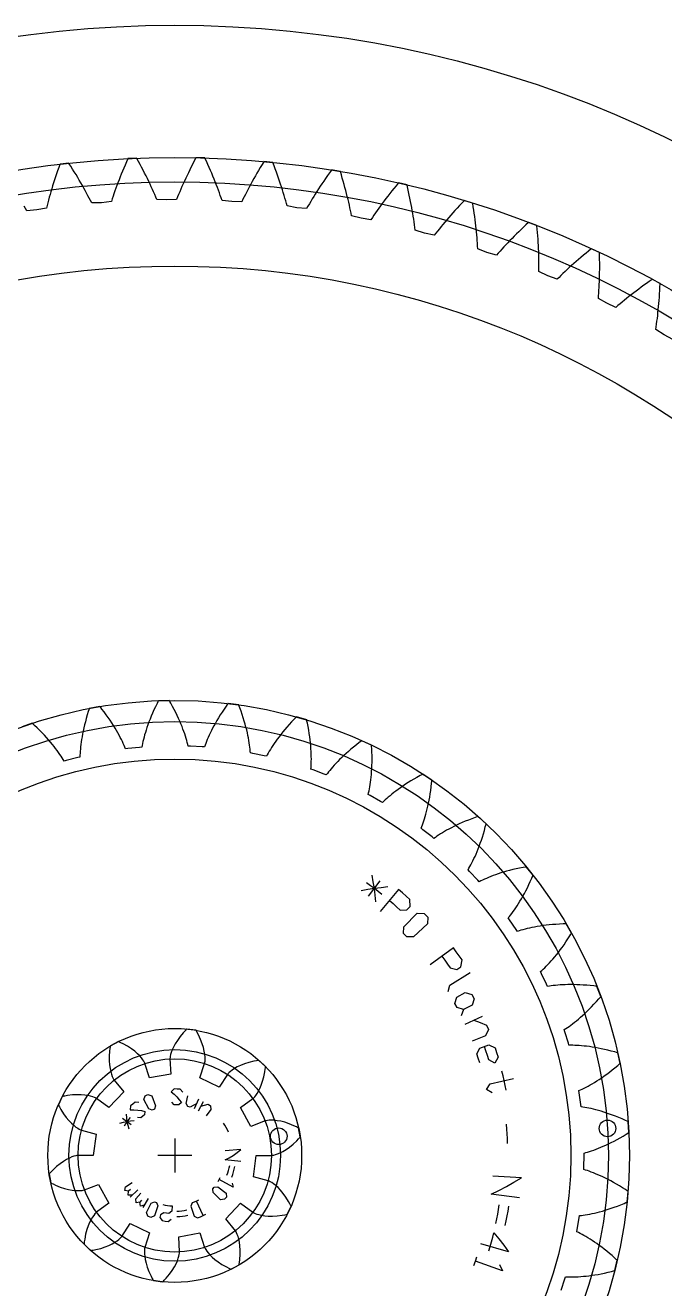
# Model space of a CAD drawing. Extents: x -107 to 107, y -107 to 107.
# Drawn here: x -14.1 to 46.3, y -12.6 to 106.8 of the extents above; entities that cross this region are included whole.
import ezdxf

# ---------------------------------------------------------------- set-up
doc = ezdxf.new("R2010")
doc.units = 0
for name, color, linetype in [('planetgear', 7, 'CONTINUOUS'), ('planetgear_guides', 5, 'CONTINUOUS'), ('planetgear_texts', 7, 'CONTINUOUS'), ('ringgear', 7, 'CONTINUOUS'), ('ringgear_guides', 5, 'CONTINUOUS'), ('sungear', 7, 'CONTINUOUS'), ('sungear_guides', 5, 'CONTINUOUS'), ('sungear_texts', 7, 'CONTINUOUS')]:
    doc.layers.add(name, color=color, linetype=linetype)

msp = doc.modelspace()

# ---------------------------------------------------------------- linework, layer by layer
at = {"layer": 'planetgear'}
msp.add_lwpolyline([(36.545954, -12.731191), (36.89644, -11.676587), (36.962767, -11.468823), (37.133928, -11.475302), (37.316032, -11.479094), (37.509034, -11.479826), (37.712879, -11.477129), (37.927503, -11.470634), (38.152833, -11.459973), (38.388786, -11.44478), (38.63527, -11.42469), (38.892183, -11.39934), (39.159416, -11.36837), (39.436846, -11.331422), (39.724346, -11.288139), (40.021777, -11.238168), (40.328992, -11.181159), (40.645834, -11.116766), (40.972137, -11.044643), (41.307727, -10.964452), (41.478947, -10.921226), (41.565404, -10.898811), (41.587106, -10.893123), (41.59797, -10.890267), (41.598181, -10.889965), (41.843819, -9.904284), (41.843774, -9.903919), (41.835521, -9.896298), (41.819026, -9.881091), (41.753198, -9.820727), (41.622286, -9.702207), (41.363572, -9.473911), (41.109274, -9.2571), (40.859703, -9.051553), (40.615168, -8.857045), (40.375969, -8.673343), (40.142402, -8.500207), (39.914754, -8.337389), (39.693307, -8.184638), (39.478334, -8.041691), (39.270102, -7.908283), (39.068872, -7.784141), (38.874896, -7.668987), (38.688419, -7.562535), (38.509679, -7.464495), (38.338904, -7.374572), (38.176317, -7.292465), (38.022131, -7.217866), (38.061058, -7.003273), (38.246452, -5.907527), (38.280287, -5.692073), (38.450431, -5.672349), (38.63098, -5.648298), (38.821831, -5.61956), (39.022875, -5.585778), (39.233993, -5.546597), (39.455055, -5.501664), (39.685923, -5.450631), (39.926452, -5.393151), (40.176485, -5.328881), (40.435857, -5.257481), (40.704397, -5.178616), (40.98192, -5.091954), (41.268237, -4.997166), (41.563149, -4.893929), (41.866448, -4.781925), (42.177917, -4.660838), (42.497333, -4.530359), (42.659949, -4.461502), (42.741971, -4.426153), (42.76255, -4.417219), (42.772851, -4.412737), (42.773013, -4.412407), (42.865309, -3.400781), (42.865208, -3.400427), (42.855889, -3.394155), (42.837266, -3.381645), (42.762996, -3.332036), (42.615525, -3.234889), (42.324995, -3.048762), (42.04058, -2.873309), (41.762557, -2.708268), (41.491197, -2.553368), (41.22676, -2.408332), (40.969501, -2.272879), (40.719667, -2.14672), (40.477497, -2.029562), (40.243223, -1.921106), (40.017067, -1.821048), (39.799245, -1.729079), (39.589964, -1.644884), (39.389423, -1.568146), (39.197811, -1.49854), (39.015311, -1.435739), (38.842096, -1.379413), (38.67833, -1.329224), (38.684044, -1.111205), (38.7, 0), (38.700549, 0.218094), (38.865688, 0.263559), (39.04045, 0.314889), (39.224678, 0.372424), (39.418209, 0.436499), (39.620871, 0.507448), (39.832483, 0.585599), (40.052856, 0.671276), (40.281791, 0.764799), (40.519083, 0.866483), (40.764517, 0.976639), (41.01787, 1.095572), (41.278912, 1.223583), (41.547405, 1.360966), (41.823102, 1.508011), (42.105748, 1.665001), (42.395084, 1.832214), (42.690839, 2.009923), (42.841038, 2.102796), (42.916702, 2.150251), (42.935676, 2.162222), (42.945172, 2.168223), (42.945282, 2.168575), (42.882072, 3.182433), (42.881919, 3.182768), (42.871751, 3.187543), (42.851437, 3.197065), (42.770464, 3.234754), (42.609893, 3.308252), (42.294355, 3.447849), (41.986491, 3.577829), (41.686533, 3.698496), (41.394707, 3.810158), (41.11123, 3.913128), (40.836309, 4.007723), (40.570145, 4.094267), (40.312929, 4.173084), (40.064845, 4.244507), (39.826066, 4.30887), (39.596758, 4.366511), (39.377077, 4.417773), (39.167172, 4.463), (38.967181, 4.50254), (38.777233, 4.536746), (38.597449, 4.565972), (38.427941, 4.590573), (38.400308, 4.80691), (38.246452, 5.907527), (38.213703, 6.123149), (38.369967, 6.19329), (38.534844, 6.270695), (38.708131, 6.355678), (38.889613, 6.448545), (39.07907, 6.549598), (39.276272, 6.659136), (39.480984, 6.777448), (39.69296, 6.904822), (39.911949, 7.041537), (40.137691, 7.187868), (40.36992, 7.344081), (40.608362, 7.510439), (40.852736, 7.687197), (41.102756, 7.874604), (41.358126, 8.0729), (41.618545, 8.282321), (41.883707, 8.503093), (42.017969, 8.617806), (42.085502, 8.676255), (42.102427, 8.690982), (42.110895, 8.698363), (42.110951, 8.698726), (41.893716, 9.691054), (41.893514, 9.691362), (41.882736, 9.694529), (41.861207, 9.700838), (41.77543, 9.725725), (41.605521, 9.77385), (41.272371, 9.863644), (40.948274, 9.945106), (40.633412, 10.018571), (40.327961, 10.084377), (40.032087, 10.142868), (39.745948, 10.194388), (39.469693, 10.239287), (39.20346, 10.277917), (38.947381, 10.310633), (38.701575, 10.337792), (38.466156, 10.359754), (38.241225, 10.376881), (38.026876, 10.389536), (37.823192, 10.398085), (37.630249, 10.402894), (37.448111, 10.404333), (37.276835, 10.402771), (37.216501, 10.612354), (36.89644, 11.676587), (36.83116, 11.884683), (36.974886, 11.977855), (37.126015, 12.079522), (37.284298, 12.18996), (37.449477, 12.309442), (37.621288, 12.438232), (37.799459, 12.576588), (37.983711, 12.724763), (38.173759, 12.883003), (38.369312, 13.051544), (38.570071, 13.230619), (38.775733, 13.420451), (38.985986, 13.621258), (39.200515, 13.833248), (39.418996, 14.056623), (39.641103, 14.291577), (39.866503, 14.538297), (40.094856, 14.796959), (40.210034, 14.930821), (40.267854, 14.998895), (40.282332, 15.016033), (40.289574, 15.024619), (40.289574, 15.024987), (39.923407, 15.972525), (39.92316, 15.972798), (39.912026, 15.974283), (39.889785, 15.977231), (39.801214, 15.988733), (39.62595, 16.010358), (39.282998, 16.048245), (38.950264, 16.079279), (38.627878, 16.103819), (38.315961, 16.122227), (38.014627, 16.134867), (37.723977, 16.142105), (37.444105, 16.144307), (37.175096, 16.141845), (36.917023, 16.135087), (36.669953, 16.124406), (36.43394, 16.110174), (36.20903, 16.092764), (35.995262, 16.07255), (35.79266, 16.049907), (35.601244, 16.025208), (35.421021, 15.998826), (35.25199, 15.971137), (35.160371, 16.169054), (34.681607, 17.171958), (34.585326, 17.36765), (34.713145, 17.48167), (34.846984, 17.605215), (34.986553, 17.738521), (35.131558, 17.881817), (35.281695, 18.035324), (35.436658, 18.199256), (35.596132, 18.373821), (35.759798, 18.559216), (35.927331, 18.755633), (36.098402, 18.963255), (36.272675, 19.182257), (36.449812, 19.412805), (36.629466, 19.655058), (36.811289, 19.909167), (36.994927, 20.175272), (37.180024, 20.453507), (37.366217, 20.743996), (37.45961, 20.893871), (37.506361, 20.969973), (37.518053, 20.98912), (37.5239, 20.998712), (37.523843, 20.999076), (37.017327, 21.879613), (37.017042, 21.879845), (37.005811, 21.879613), (36.983381, 21.879132), (36.894092, 21.876979), (36.717581, 21.871596), (36.372865, 21.856688), (36.039293, 21.836566), (35.716939, 21.811607), (35.405868, 21.782185), (35.106135, 21.748679), (34.817787, 21.711464), (34.540859, 21.670919), (34.275378, 21.627421), (34.021362, 21.581348), (33.778817, 21.533077), (33.547743, 21.482984), (33.328127, 21.431446), (33.119949, 21.378838), (32.923179, 21.325533), (32.737776, 21.271903), (32.563692, 21.218321), (32.400869, 21.165153), (32.280112, 21.346765), (31.653866, 22.264832), (31.528842, 22.443533), (31.637757, 22.575729), (31.751168, 22.718256), (31.868753, 22.871305), (31.990184, 23.035056), (32.11513, 23.209683), (32.243252, 23.395349), (32.37421, 23.592212), (32.507657, 23.800418), (32.643244, 24.020107), (32.780617, 24.251409), (32.919417, 24.494447), (33.059284, 24.749333), (33.199853, 25.016171), (33.340756, 25.295057), (33.481622, 25.586076), (33.622077, 25.889305), (33.761744, 26.204811), (33.831165, 26.367187), (33.865751, 26.449533), (33.874384, 26.470241), (33.878698, 26.480612), (33.878586, 26.480963), (33.243593, 27.273862), (33.243275, 27.274048), (33.232211, 27.272104), (33.210118, 27.268205), (33.122204, 27.252447), (32.948583, 27.220183), (32.610183, 27.152828), (32.283592, 27.082023), (31.968825, 27.008149), (31.665891, 26.931588), (31.374786, 26.85272), (31.095498, 26.771925), (30.828005, 26.689582), (30.572275, 26.606069), (30.328269, 26.52176), (30.095935, 26.43703), (29.875215, 26.352251), (29.666041, 26.267793), (29.468333, 26.184023), (29.282006, 26.101306), (29.106962, 26.020004), (28.943098, 25.940475), (28.790299, 25.863076), (28.643234, 26.024126), (27.884186, 26.835838), (27.733348, 26.99336), (27.820807, 27.140632), (27.911133, 27.298801), (28.003977, 27.468006), (28.098988, 27.648374), (28.195812, 27.840027), (28.294091, 28.043075), (28.393463, 28.257621), (28.493564, 28.483757), (28.594027, 28.721569), (28.694482, 28.97113), (28.794556, 29.232508), (28.893876, 29.505757), (28.992064, 29.790926), (29.088744, 30.088052), (29.183535, 30.397163), (29.276056, 30.718279), (29.365925, 31.051408), (29.409746, 31.222478), (29.431356, 31.309139), (29.436727, 31.330921), (29.439407, 31.34183), (29.439243, 31.342159), (28.690656, 32.028835), (28.690314, 32.028969), (28.679676, 32.02536), (28.658437, 32.018133), (28.573959, 31.98914), (28.407298, 31.930752), (28.083146, 31.81253), (27.77119, 31.6927), (27.47139, 31.571643), (27.183693, 31.449737), (26.908039, 31.327356), (26.644357, 31.204875), (26.392568, 31.082665), (26.152584, 30.961093), (25.924307, 30.840525), (25.70763, 30.721322), (25.502438, 30.603844), (25.308607, 30.488446), (25.126004, 30.375478), (24.954487, 30.265287), (24.793906, 30.158217), (24.644103, 30.054607), (24.504909, 29.95479), (24.334983, 30.091504), (23.460923, 30.777834), (23.287807, 30.910485), (23.351761, 31.069381), (23.416884, 31.239485), (23.482811, 31.420879), (23.549175, 31.613637), (23.615609, 31.817824), (23.681741, 32.033495), (23.747198, 32.260695), (23.811607, 32.499462), (23.87459, 32.749822), (23.935772, 33.011793), (23.994775, 33.285384), (24.051219, 33.570592), (24.104726, 33.867407), (24.154917, 34.175809), (24.201411, 34.495767), (24.24383, 34.827243), (24.281794, 35.170186), (24.298987, 35.34594), (24.307116, 35.434884), (24.309098, 35.457231), (24.310082, 35.468421), (24.30987, 35.468722), (23.465235, 36.033078), (23.464876, 36.033159), (23.454915, 36.027968), (23.435027, 36.017584), (23.355965, 35.976036), (23.20017, 35.892891), (22.897863, 35.726573), (22.607856, 35.560528), (22.330048, 35.395125), (22.064332, 35.23073), (21.810589, 35.067705), (21.568694, 34.906409), (21.338512, 34.747195), (21.119898, 34.590415), (20.912701, 34.436414), (20.716759, 34.285533), (20.531906, 34.138109), (20.357962, 33.994475), (20.194743, 33.854956), (20.042057, 33.719875), (19.899702, 33.589548), (19.76747, 33.464284), (19.645145, 33.34439), (19.456341, 33.453562), (18.487757, 33.998424), (18.296421, 34.103094), (18.33537, 34.269891), (18.373763, 34.447942), (18.411227, 34.637274), (18.44739, 34.837904), (18.481876, 35.049839), (18.514311, 35.273077), (18.544319, 35.507606), (18.571525, 35.753407), (18.595553, 36.010447), (18.616028, 36.278687), (18.632576, 36.558078), (18.644822, 36.84856), (18.652394, 37.150065), (18.654919, 37.462514), (18.652027, 37.78582), (18.643349, 38.119885), (18.628518, 38.464605), (18.618681, 38.640924), (18.613137, 38.730066), (18.611685, 38.752454), (18.610949, 38.763663), (18.610693, 38.763928), (17.689809, 39.192737), (17.689442, 39.192763), (17.680389, 39.186112), (17.66232, 39.172814), (17.590527, 39.119683), (17.44925, 39.01373), (17.175874, 38.803215), (16.914612, 38.594846), (16.665309, 38.388975), (16.427801, 38.185945), (16.201918, 37.986098), (15.98748, 37.789766), (15.784299, 37.597282), (15.592179, 37.408967), (15.410919, 37.225142), (15.240306, 37.046119), (15.080122, 36.872206), (14.930143, 36.703702), (14.790135, 36.540904), (14.659858, 36.384098), (14.539065, 36.233568), (14.427504, 36.089587), (14.324915, 35.952425), (14.121659, 36.031497), (13.081253, 36.42212), (12.876182, 36.496356), (12.889213, 36.667143), (12.899976, 36.848968), (12.9081, 37.0418), (12.913213, 37.245599), (12.914944, 37.460314), (12.912921, 37.685887), (12.906777, 37.922249), (12.896143, 38.169322), (12.880652, 38.427018), (12.859941, 38.69524), (12.833646, 38.973882), (12.801406, 39.262829), (12.762865, 39.561956), (12.717665, 39.871129), (12.665455, 40.190204), (12.605884, 40.51903), (12.538605, 40.857446), (12.501968, 41.030197), (12.482882, 41.117448), (12.47803, 41.139352), (12.475591, 41.150317), (12.475298, 41.15054), (11.499749, 41.433752), (11.499382, 41.433721), (11.491451, 41.425766), (11.475623, 41.409866), (11.412782, 41.346398), (11.289334, 41.220122), (11.051297, 40.970342), (10.824904, 40.724535), (10.609949, 40.48302), (10.406217, 40.246114), (10.213488, 40.014128), (10.031533, 39.787364), (9.860115, 39.566119), (9.698994, 39.350685), (9.547918, 39.141345), (9.406632, 38.938376), (9.274874, 38.742049), (9.152374, 38.552626), (9.038858, 38.370363), (8.934044, 38.195509), (8.837646, 38.028304), (8.749371, 37.868981), (8.668921, 37.717766), (8.455977, 37.764884), (7.368136, 37.992112), (7.154136, 38.034174), (7.140943, 38.204949), (7.123825, 38.386286), (7.102419, 38.578099), (7.076362, 38.780289), (7.045296, 38.992752), (7.008864, 39.215373), (6.966711, 39.448027), (6.918486, 39.690581), (6.86384, 39.942892), (6.802427, 40.204809), (6.733906, 40.476172), (6.657937, 40.756811), (6.574185, 41.046549), (6.48232, 41.345199), (6.382015, 41.652565), (6.272947, 41.968444), (6.154798, 42.292623), (6.092221, 42.457757), (6.060039, 42.541072), (6.0519, 42.561978), (6.047816, 42.572443), (6.047492, 42.572618), (5.040144, 42.703594), (5.039786, 42.703507), (5.033162, 42.694435), (5.019948, 42.676305), (4.967531, 42.603989), (4.864806, 42.460348), (4.667687, 42.17716), (4.48147, 41.899674), (4.305901, 41.628177), (4.14072, 41.362949), (3.985662, 41.104261), (3.840455, 40.852379), (3.704819, 40.607561), (3.578472, 40.370056), (3.461122, 40.140108), (3.352475, 39.917951), (3.25223, 39.703812), (3.160081, 39.497909), (3.075718, 39.300454), (2.998823, 39.111649), (2.929079, 38.931688), (2.866159, 38.760758), (2.809735, 38.599034), (2.592094, 38.613094), (1.482316, 38.671601), (1.264403, 38.680503), (1.225296, 38.847263), (1.180698, 39.023862), (1.130262, 39.210159), (1.073647, 39.406002), (1.010512, 39.611233), (0.940524, 39.825684), (0.863351, 40.049176), (0.778665, 40.281526), (0.686145, 40.522538), (0.58547, 40.772011), (0.476328, 41.029734), (0.35841, 41.295488), (0.231412, 41.569045), (0.095035, 41.850172), (-0.051014, 42.138624), (-0.207022, 42.434152), (-0.373272, 42.736497), (-0.460324, 42.890143), (-0.504846, 42.967569), (-0.516082, 42.986988), (-0.521715, 42.996707), (-0.522061, 42.996831), (-1.537597, 42.9725), (-1.537938, 42.97236), (-1.543099, 42.962383), (-1.553391, 42.942448), (-1.594155, 42.862978), (-1.673749, 42.70534), (-1.825329, 42.395381), (-1.967006, 42.092721), (-2.099074, 41.797605), (-2.221832, 41.51027), (-2.335584, 41.230945), (-2.44064, 40.959849), (-2.537315, 40.697195), (-2.625927, 40.443187), (-2.7068, 40.198021), (-2.780261, 39.961882), (-2.846643, 39.73495), (-2.906281, 39.517394), (-2.959515, 39.309375), (-3.006687, 39.111045), (-3.048143, 38.922547), (-3.084233, 38.744015), (-3.115309, 38.575574), (-3.332546, 38.556246), (-4.438249, 38.444661), (-4.654967, 38.420194), (-4.719071, 38.57903), (-4.790104, 38.746752), (-4.868387, 38.923166), (-4.954234, 39.108072), (-5.047957, 39.30126), (-5.149861, 39.502514), (-5.260245, 39.711607), (-5.379406, 39.928306), (-5.507633, 40.152371), (-5.64521, 40.383552), (-5.792414, 40.621594), (-5.949517, 40.866233), (-6.116785, 41.117199), (-6.294477, 41.374213), (-6.482847, 41.63699), (-6.682139, 41.90524), (-6.892593, 42.178664), (-7.002079, 42.31722), (-7.057899, 42.386943), (-7.071966, 42.40442), (-7.079017, 42.413164), (-7.079379, 42.413234), (-8.079299, 42.234168), (-8.079614, 42.233977), (-8.083192, 42.223329), (-8.09032, 42.202057), (-8.118475, 42.117296), (-8.173073, 41.949355), (-8.275562, 41.619889), (-8.369378, 41.29915), (-8.454848, 40.987333), (-8.532306, 40.684627), (-8.602086, 40.39121), (-8.664529, 40.107255), (-8.719976, 39.832922), (-8.768776, 39.568365), (-8.811276, 39.313726), (-8.84783, 39.069141), (-8.878793, 38.834736), (-8.904523, 38.610626), (-8.925378, 38.396918), (-8.941723, 38.193712), (-8.953919, 38.001095), (-8.962334, 37.819146), (-8.967333, 37.647935), (-9.179073, 37.595673), (-10.254784, 37.31661), (-10.465227, 37.259349), (-10.552826, 37.406538), (-10.64863, 37.56145), (-10.752925, 37.723847), (-10.865992, 37.893482), (-10.988106, 38.070099), (-11.119537, 38.253438), (-11.260546, 38.443231), (-11.411389, 38.639201), (-11.572317, 38.841066), (-11.743571, 39.048537), (-11.925386, 39.261318), (-12.117992, 39.479109), (-12.32161, 39.7016), (-12.536453, 39.928477), (-12.762727, 40.15942), (-13.000632, 40.394105), (-13.250358, 40.632198), (-13.379711, 40.752418), (-13.44552, 40.812803), (-13.46209, 40.827927), (-13.470393, 40.835493), (-13.470761, 40.835507), (-14.431628, 40.505902)], dxfattribs=at)
at = {"layer": 'planetgear_guides'}
for p, q in [((0, 1.6), (0, -1.6)), ((1.6, 0), (-1.6, 0))]:
    msp.add_line(p, q, dxfattribs=at)
for centre, radius in [((0, 0), 43), ((0, 0), 41), ((0, 0), 37.455364), ((40.920547, 2.55124), 0.785)]:
    msp.add_circle(centre, radius, dxfattribs=at)
at = {"layer": 'planetgear_texts'}
for points in [[(19.028047, 23.949771), (18.958241, 24.579997), (18.874179, 25.2131), (18.775766, 25.848798), (18.662911, 26.486809)], [(20.155814, 25.369242), (19.511852, 25.297774), (18.874179, 25.2131), (18.24304, 25.115387), (17.618676, 25.004807)], [(19.591931, 24.659507), (19.235047, 24.938885), (18.874179, 25.2131), (18.509403, 25.482092), (18.140794, 25.745808)], [(18.330953, 24.487431), (19.417405, 25.938768)], [(20.293454, 24.085488), (20.637948, 23.790967), (20.978168, 23.491519), (21.314044, 23.187207), (21.957, 23.207324), (22.268494, 23.536556), (22.234216, 24.188248), (21.88384, 24.505698), (21.528932, 24.818074), (21.169566, 25.12531), (19.417343, 23.045667)], [(22.565523, 20.650795), (21.936097, 20.662613), (21.636487, 20.976138), (21.653235, 21.605452), (22.936593, 22.885978), (23.588966, 22.869027), (23.915613, 22.527209), (23.902951, 21.87474), (22.565523, 20.650795)], [(25.254735, 18.818433), (25.522921, 18.453063), (25.785822, 18.083872), (26.043382, 17.710936), (26.673961, 17.583786), (27.052373, 17.833239), (27.16773, 18.475555), (26.89905, 18.864591), (26.624799, 19.249721), (26.345035, 19.630864), (24.164434, 18.006001)], [(25.852701, 15.484632), (26.01263, 16.093514), (27.939797, 17.285816)], [(27.30358, 13.790309), (26.700728, 13.971652), (26.496909, 14.354434), (26.682968, 14.955847), (27.4737, 15.399054), (28.090964, 15.217998), (28.307046, 14.812187), (28.112704, 14.198976), (27.30358, 13.790309), (27.091738, 13.197487)], [(27.460308, 12.41239), (29.112322, 13.15912)], [(28.286315, 12.785755), (28.883023, 12.558105), (29.478951, 12.315892), (29.653127, 11.890408), (29.398102, 11.29985), (28.128924, 10.812011)], [(28.833431, 8.761805), (28.704361, 9.175817), (28.569347, 9.587929), (28.85598, 10.148426), (29.711108, 10.449168), (30.288081, 10.164739), (30.431217, 9.727835), (30.568052, 9.288916), (30.263049, 8.72255), (29.700741, 9.02536), (29.567789, 9.451826), (29.428714, 9.876334), (29.283544, 10.298797)], [(30.013097, 5.905262), (29.481608, 6.242656), (29.830729, 6.766516), (32.040763, 7.267819)], [(31.347224, 6.16776), (31.255223, 6.618214), (31.156749, 7.067298), (31.051823, 7.514919), (30.940467, 7.960983)], [(31.47462, 1.132844), (31.455059, 1.585653), (31.428984, 2.038134), (31.396401, 2.490192), (31.357315, 2.941735)], [(32.609219, -4.008807), (29.910126, -3.676994), (30.635839, -3.319435), (31.357315, -2.941735), (32.074125, -2.543946), (32.78584, -2.126124), (30.072128, -1.950143)], [(30.368415, -6.430435), (30.457806, -5.992761), (30.54089, -5.553846), (30.617648, -5.113782), (30.688066, -4.672658)], [(31.255223, -6.618214), (31.347224, -6.16776), (31.432734, -5.716028), (31.511734, -5.263112), (31.584209, -4.809107)], [(29.700741, -9.02536), (29.827543, -8.597026), (29.948167, -8.166911), (30.06259, -7.735105), (30.170787, -7.301697), (30.647841, -7.88569), (31.114215, -8.484894), (31.569569, -9.099121), (28.956529, -8.345979)], [(28.281598, -10.40611), (28.428416, -9.998055), (28.569347, -9.587929)], [(30.717764, -10.308942), (30.993799, -10.90028), (28.428416, -9.998055)]]:
    msp.add_lwpolyline(points, dxfattribs=at)
at = {"layer": 'ringgear'}
msp.add_lwpolyline([(47.090504, 77.105578), (46.267514, 77.546162), (46.267514, 77.546162), (45.48892, 78.061155), (45.526401, 78.312361), (45.562653, 78.568635), (45.5976, 78.829974), (45.631169, 79.096372), (45.663284, 79.367824), (45.69387, 79.644322), (45.722853, 79.925858), (45.750158, 80.212424), (45.77571, 80.50401), (45.799435, 80.800606), (45.821257, 81.1022), (45.841103, 81.408781), (45.858898, 81.720335), (45.874568, 82.036849), (45.888038, 82.358308), (45.888805, 82.378563), (45.8889, 82.381097), (45.888788, 82.381486), (45.158442, 82.784088), (45.158053, 82.783975), (45.155962, 82.782542), (45.139245, 82.771079), (44.874625, 82.588066), (44.615361, 82.405833), (44.361425, 82.22445), (44.11279, 82.043989), (43.869427, 81.864519), (43.631306, 81.686109), (43.398396, 81.508829), (43.170667, 81.332746), (42.948086, 81.15793), (42.730622, 80.984449), (42.518241, 80.812369), (42.310909, 80.641757), (42.108591, 80.472681), (41.911251, 80.305205), (41.718855, 80.139397), (40.867716, 80.52279), (40.867716, 80.52279), (40.055793, 80.98345), (40.076044, 81.236628), (40.094722, 81.494779), (40.111754, 81.757893), (40.127065, 82.025962), (40.140581, 82.298972), (40.152227, 82.576913), (40.161929, 82.85977), (40.169614, 83.147531), (40.175208, 83.440181), (40.178637, 83.737705), (40.179827, 84.040085), (40.178705, 84.347305), (40.175198, 84.659348), (40.169231, 84.976193), (40.160732, 85.297823), (40.160116, 85.318083), (40.160038, 85.320617), (40.159899, 85.320997), (39.403781, 85.67282), (39.403401, 85.672681), (39.401412, 85.671109), (39.385516, 85.658532), (39.134003, 85.457887), (38.887779, 85.258385), (38.646814, 85.060097), (38.411074, 84.863089), (38.180525, 84.667429), (37.955134, 84.473185), (37.734865, 84.280424), (37.519683, 84.089211), (37.309551, 83.899614), (37.104433, 83.711696), (36.90429, 83.525524), (36.709084, 83.341161), (36.518776, 83.158672), (36.333326, 82.97812), (36.152693, 82.799569), (35.277375, 83.123985), (35.277375, 83.123985), (34.435907, 83.528163), (34.438834, 83.782133), (34.439852, 84.040956), (34.438889, 84.30462), (34.43587, 84.573108), (34.430723, 84.846404), (34.423375, 85.124492), (34.413752, 85.407352), (34.401782, 85.694967), (34.387391, 85.987316), (34.370508, 86.28438), (34.351061, 86.586137), (34.328976, 86.892564), (34.304182, 87.20364), (34.276607, 87.51934), (34.246179, 87.839639), (34.244181, 87.85981), (34.243931, 87.862333), (34.243766, 87.862702), (33.465402, 88.162106), (33.465032, 88.161941), (33.463155, 88.160237), (33.448155, 88.146605), (33.21092, 87.929263), (32.978885, 87.713424), (32.752013, 87.499154), (32.530266, 87.286518), (32.313608, 87.075581), (32.101998, 86.866409), (31.895397, 86.659065), (31.693765, 86.453614), (31.497062, 86.250118), (31.305246, 86.048641), (31.118274, 85.849244), (30.936105, 85.65199), (30.758694, 85.456939), (30.585997, 85.264153), (30.41797, 85.073691), (29.522553, 85.337617), (29.522553, 85.337617), (28.655466, 85.683429), (28.641054, 85.937006), (28.624407, 86.195296), (28.605453, 86.458279), (28.584119, 86.725935), (28.560334, 86.998243), (28.534025, 87.275181), (28.505122, 87.556725), (28.473552, 87.842853), (28.439244, 88.133538), (28.402129, 88.428758), (28.362133, 88.728484), (28.319189, 89.03269), (28.273224, 89.341348), (28.224169, 89.65443), (28.171955, 89.971907), (28.168585, 89.991894), (28.168163, 89.994394), (28.167973, 89.994751), (27.370991, 90.240339), (27.370634, 90.24015), (27.368878, 90.238322), (27.354842, 90.223697), (27.132993, 89.990673), (26.916228, 89.759503), (26.704507, 89.53025), (26.497788, 89.302977), (26.296029, 89.077746), (26.099187, 88.854621), (25.907217, 88.633662), (25.720076, 88.414929), (25.537719, 88.198485), (25.360099, 87.984387), (25.187171, 87.772696), (25.018887, 87.56347), (24.8552, 87.356767), (24.696062, 87.152645), (24.541425, 86.95116), (23.630085, 87.153365), (23.630085, 87.153365), (22.741419, 87.4392), (22.709736, 87.691202), (22.675502, 87.947753), (22.638645, 88.20883), (22.599096, 88.474406), (22.556783, 88.744456), (22.511637, 89.018953), (22.463587, 89.297869), (22.412565, 89.581174), (22.358501, 89.868842), (22.301325, 90.160839), (22.240969, 90.457137), (22.177364, 90.757704), (22.110443, 91.062506), (22.040137, 91.37151), (21.966379, 91.684683), (21.961653, 91.704394), (21.961061, 91.706859), (21.960848, 91.707203), (21.148965, 91.897831), (21.148621, 91.897618), (21.146994, 91.895673), (21.133989, 91.880126), (20.928559, 91.632505), (20.728075, 91.387081), (20.532492, 91.143914), (20.341765, 90.903064), (20.155847, 90.66459), (19.97469, 90.428552), (19.798247, 90.195007), (19.626469, 89.964014), (19.459307, 89.735629), (19.296712, 89.50991), (19.138633, 89.286911), (18.98502, 89.066688), (18.83582, 88.849297), (18.690983, 88.634791), (18.550456, 88.423223), (17.627441, 88.562765), (17.627441, 88.562765), (16.721342, 88.787288), (16.672535, 89.036541), (16.620873, 89.290158), (16.566286, 89.548111), (16.508705, 89.810369), (16.448062, 90.076902), (16.384289, 90.347678), (16.317318, 90.622664), (16.247081, 90.901828), (16.173511, 91.185135), (16.096542, 91.47255), (16.016107, 91.764038), (15.932139, 92.059564), (15.844574, 92.359088), (15.753344, 92.662575), (15.658386, 92.969984), (15.652326, 92.989326), (15.651568, 92.991745), (15.651332, 92.992074), (14.828332, 93.126852), (14.828003, 93.126616), (14.826513, 93.124565), (14.814599, 93.108166), (14.626546, 92.847104), (14.443278, 92.588571), (14.264746, 92.332623), (14.090899, 92.079319), (13.921688, 91.828714), (13.757062, 91.580863), (13.596968, 91.335822), (13.441354, 91.093645), (13.290167, 90.854385), (13.143355, 90.618095), (13.000862, 90.384829), (12.862636, 90.154637), (12.728619, 89.927571), (12.598758, 89.70368), (12.472996, 89.483016), (11.542611, 89.559244), (11.542611, 89.559244), (10.623302, 89.721409), (10.5576, 89.96675), (10.48875, 90.21625), (10.416687, 90.469877), (10.341343, 90.727594), (10.262653, 90.989367), (10.18055, 91.25516), (10.094969, 91.524935), (10.005845, 91.798654), (9.913113, 92.07628), (9.81671, 92.357773), (9.71657, 92.643093), (9.612631, 92.932199), (9.504829, 93.22505), (9.393102, 93.521603), (9.277387, 93.821816), (9.270021, 93.840699), (9.269099, 93.843061), (9.268841, 93.843373), (8.438562, 93.921673), (8.438251, 93.921415), (8.436904, 93.919267), (8.426137, 93.902094), (8.256338, 93.628807), (8.09114, 93.358369), (7.93049, 93.090835), (7.774335, 92.826258), (7.622621, 92.564689), (7.475292, 92.306182), (7.332293, 92.050787), (7.193569, 91.798555), (7.059062, 91.549535), (6.928717, 91.303778), (6.802475, 91.061331), (6.68028, 90.822243), (6.562072, 90.58656), (6.447792, 90.35433), (6.337382, 90.125598), (5.403964, 90.138156), (5.403964, 90.138156), (4.475731, 90.237207), (4.393439, 90.477493), (4.307724, 90.721713), (4.21852, 90.96983), (4.125765, 91.221805), (4.029394, 91.477598), (3.929344, 91.737168), (3.825553, 92.000474), (3.717957, 92.267474), (3.606496, 92.538124), (3.491107, 92.812382), (3.37173, 93.090203), (3.248304, 93.371542), (3.120769, 93.656353), (2.989065, 93.94459), (2.853132, 94.236207), (2.844495, 94.254544), (2.843414, 94.256837), (2.843135, 94.25713), (2.009448, 94.278588), (2.009155, 94.278309), (2.007958, 94.276075), (1.998388, 94.258206), (1.847634, 93.973969), (1.701277, 93.692888), (1.559259, 93.415015), (1.421524, 93.140398), (1.288013, 92.869086), (1.158668, 92.601127), (1.033432, 92.336569), (0.912244, 92.075458), (0.795045, 91.81784), (0.681774, 91.56376), (0.572372, 91.313264), (0.466777, 91.066394), (0.364928, 90.823194), (0.266763, 90.583706), (0.17222, 90.347972), (-0.75988, 90.296803), (-0.75988, 90.296803), (-1.692708, 90.332278), (-1.791205, 90.566388), (-1.893387, 90.804189), (-1.999315, 91.045641), (-2.109049, 91.290699), (-2.222652, 91.539318), (-2.340182, 91.791456), (-2.4617, 92.047065), (-2.587265, 92.306099), (-2.716937, 92.568512), (-2.850772, 92.834256), (-2.98883, 93.103283), (-3.131168, 93.375543), (-3.277842, 93.650987), (-3.428909, 93.929565), (-3.584425, 94.211225), (-3.594294, 94.22893), (-3.595529, 94.231144), (-3.595827, 94.231417), (-4.429034, 94.195932), (-4.429308, 94.195634), (-4.43035, 94.193323), (-4.438678, 94.174843), (-4.569683, 93.880981), (-4.696518, 93.590568), (-4.819242, 93.303651), (-4.937916, 93.020274), (-5.0526, 92.740484), (-5.163357, 92.464323), (-5.270248, 92.191835), (-5.373334, 91.923062), (-5.47268, 91.658047), (-5.568347, 91.39683), (-5.6604, 91.139451), (-5.748901, 90.885951), (-5.833916, 90.636368), (-5.915509, 90.390739), (-5.993745, 90.149103), (-6.92018, 90.034444), (-6.92018, 90.034444), (-7.853255, 90.006179), (-7.967499, 90.23302), (-8.08567, 90.463295), (-8.207828, 90.696954), (-8.33403, 90.933952), (-8.464334, 91.17424), (-8.598797, 91.417769), (-8.737475, 91.664489), (-8.880425, 91.914351), (-9.027701, 92.167303), (-9.17936, 92.423295), (-9.335455, 92.682273), (-9.496041, 92.944185), (-9.66117, 93.208977), (-9.830896, 93.476596), (-10.00527, 93.746987), (-10.016324, 93.763977), (-10.017707, 93.766102), (-10.018024, 93.766354), (-10.846867, 93.674092), (-10.84712, 93.673776), (-10.848002, 93.671399), (-10.855049, 93.652394), (-10.965695, 93.350276), (-11.072415, 93.051885), (-11.175273, 92.757261), (-11.274332, 92.466447), (-11.369656, 92.179482), (-11.461309, 91.896407), (-11.549355, 91.61726), (-11.633859, 91.342079), (-11.714888, 91.070902), (-11.792506, 90.803765), (-11.86678, 90.540705), (-11.937776, 90.281756), (-12.005561, 90.026953), (-12.070201, 89.776329), (-12.131765, 89.529917), (-13.048215, 89.352303), (-13.048215, 89.352303), (-13.977186, 89.260428), (-14.106644, 89.478945), (-14.240254, 89.700618)], dxfattribs=at)
msp.add_circle((0, 0), 106.8, dxfattribs=at)
at = {"layer": 'ringgear_guides'}
for p, q in [((0, 1.6), (0, -1.6)), ((1.6, 0), (-1.6, 0))]:
    msp.add_line(p, q, dxfattribs=at)
for radius in [94.3, 92, 84.046182]:
    msp.add_circle((0, 0), radius, dxfattribs=at)
at = {"layer": 'sungear'}
msp.add_lwpolyline([(7.7, 0), (9.136846, 0.000016), (9.170174, 0.002022), (9.247464, 0.011773), (9.367585, 0.035386), (9.528765, 0.078842), (9.728612, 0.147929), (9.96413, 0.248182), (10.231745, 0.384829), (10.527334, 0.562739), (10.846258, 0.786368), (11.1834, 1.059714), (11.533211, 1.386272), (11.711025, 1.57045), (11.800323, 1.667908), (11.845027, 1.717995), (11.867387, 1.74338), (11.870182, 1.746569), (11.87158, 1.748165), (11.871872, 1.748904), (11.716759, 2.591827), (11.716223, 2.592413), (11.714349, 2.593407), (11.710601, 2.595392), (11.680669, 2.611154), (11.621064, 2.642047), (11.502923, 2.701332), (11.271193, 2.810146), (10.828048, 2.990787), (10.415685, 3.12621), (10.038045, 3.221659), (9.698486, 3.28269), (9.399758, 3.31512), (9.14398, 3.324966), (8.932631, 3.318385), (8.76654, 3.301618), (8.645882, 3.280923), (8.570183, 3.262521), (8.538325, 3.252532), (7.195596, 2.741057), (6.229431, 4.525946), (7.391854, 5.370516), (7.417638, 5.391729), (7.474436, 5.445048), (7.557736, 5.534756), (7.66259, 5.664652), (7.783662, 5.838012), (7.915273, 6.057552), (8.051458, 6.325402), (8.186022, 6.643077), (8.312591, 7.011455), (8.424676, 7.430765), (8.515733, 7.900569), (8.551331, 8.154089), (8.56629, 8.285422), (8.573016, 8.352219), (8.576184, 8.385899), (8.576571, 8.390122), (8.576764, 8.392235), (8.576566, 8.393004), (7.955619, 8.98377), (7.954842, 8.983929), (7.952741, 8.983632), (7.948542, 8.983035), (7.915062, 8.978193), (7.848682, 8.968151), (7.718257, 8.946672), (7.466824, 8.898497), (7.002135, 8.784164), (6.588926, 8.651343), (6.227305, 8.506592), (5.916723, 8.35638), (5.655985, 8.207028), (5.443269, 8.064651), (5.276152, 7.935099), (5.151638, 7.823908), (5.066187, 7.736245), (5.015762, 7.676863), (4.99586, 7.650055), (4.210207, 6.447027), (2.379431, 7.323135), (2.823425, 8.689662), (2.831816, 8.721978), (2.846427, 8.798499), (2.861089, 8.920038), (2.869567, 9.086758), (2.865617, 9.298172), (2.84305, 9.553143), (2.795789, 9.849886), (2.717928, 10.185985), (2.603797, 10.558405), (2.448013, 10.963516), (2.245535, 11.397118), (2.125319, 11.623142), (2.060225, 11.738186), (2.026404, 11.79618), (2.009171, 11.82529), (2.007002, 11.828934), (2.005916, 11.830756), (2.005304, 11.831262), (1.155704, 11.944218), (1.154981, 11.94389), (1.153456, 11.942415), (1.15041, 11.939464), (1.12617, 11.915868), (1.078371, 11.868726), (0.985479, 11.774687), (0.810382, 11.587925), (0.501644, 11.22229), (0.245421, 10.871957), (0.037947, 10.542295), (-0.125027, 10.238216), (-0.248182, 9.96413), (-0.336585, 9.723913), (-0.395637, 9.520874), (-0.431015, 9.357731), (-0.448619, 9.236584), (-0.45451, 9.158903), (-0.454854, 9.125517), (-0.383338, 7.690452), (-2.379431, 7.323135), (-2.823456, 8.689652), (-2.835663, 8.720728), (-2.868821, 8.791223), (-2.928397, 8.898168), (-3.019534, 9.03803), (-3.146995, 9.206747), (-3.31512, 9.399758), (-3.527777, 9.612049), (-3.788322, 9.838193), (-4.099558, 10.072403), (-4.463709, 10.308576), (-4.882382, 10.540354), (-5.112493, 10.652551), (-5.232775, 10.707362), (-5.294225, 10.7344), (-5.325277, 10.747821), (-5.329174, 10.749494), (-5.331124, 10.750331), (-5.331916, 10.75038), (-6.085651, 10.342381), (-6.086043, 10.341691), (-6.086409, 10.339601), (-6.087139, 10.335424), (-6.092881, 10.302086), (-6.103842, 10.235851), (-6.123718, 10.105172), (-6.155598, 9.851158), (-6.190458, 9.373882), (-6.191826, 8.939853), (-6.165906, 8.551201), (-6.119021, 8.209402), (-6.057552, 7.915273), (-5.987876, 7.668971), (-5.916307, 7.47), (-5.849035, 7.317219), (-5.792068, 7.208862), (-5.751174, 7.142554), (-5.731829, 7.115342), (-4.830461, 5.996386), (-6.229431, 4.525946), (-7.391873, 5.37049), (-7.420015, 5.388457), (-7.488276, 5.425998), (-7.599335, 5.4775), (-7.755275, 5.537083), (-7.957563, 5.598657), (-8.207028, 5.655985), (-8.503852, 5.702735), (-8.847562, 5.732546), (-9.237022, 5.739085), (-9.670445, 5.716111), (-10.145394, 5.657534), (-10.397506, 5.613047), (-10.527034, 5.58669), (-10.59264, 5.572445), (-10.625651, 5.565051), (-10.629787, 5.564114), (-10.631856, 5.563644), (-10.632526, 5.563218), (-11.002494, 4.790106), (-11.002406, 4.789317), (-11.001474, 4.787411), (-10.999609, 4.783603), (-10.984658, 4.753257), (-10.954594, 4.693229), (-10.893863, 4.575825), (-10.770349, 4.351585), (-10.518015, 3.94497), (-10.264006, 3.593029), (-10.014592, 3.293838), (-9.775757, 3.044875), (-9.553143, 2.84305), (-9.352001, 2.684743), (-9.177148, 2.565839), (-9.032922, 2.481778), (-8.923144, 2.4276), (-8.851086, 2.397992), (-8.81944, 2.387348), (-7.432512, 2.011904), (-7.7, 0), (-9.136846, -0.000016), (-9.170174, -0.002022), (-9.247464, -0.011773), (-9.367585, -0.035386), (-9.528765, -0.078842), (-9.728612, -0.147929), (-9.96413, -0.248182), (-10.231745, -0.384829), (-10.527334, -0.562739), (-10.846258, -0.786368), (-11.1834, -1.059714), (-11.533211, -1.386272), (-11.711025, -1.57045), (-11.800323, -1.667908), (-11.845027, -1.717995), (-11.867387, -1.74338), (-11.870182, -1.746569), (-11.87158, -1.748165), (-11.871872, -1.748904), (-11.716759, -2.591827), (-11.716223, -2.592413), (-11.714349, -2.593407), (-11.710601, -2.595392), (-11.680669, -2.611154), (-11.621064, -2.642047), (-11.502923, -2.701332), (-11.271193, -2.810146), (-10.828048, -2.990787), (-10.415685, -3.12621), (-10.038045, -3.221659), (-9.698486, -3.28269), (-9.399758, -3.31512), (-9.14398, -3.324966), (-8.932631, -3.318385), (-8.76654, -3.301618), (-8.645882, -3.280923), (-8.570183, -3.262521), (-8.538325, -3.252532), (-7.195596, -2.741057), (-6.229431, -4.525946), (-7.391854, -5.370516), (-7.417638, -5.391729), (-7.474436, -5.445048), (-7.557736, -5.534756), (-7.66259, -5.664652), (-7.783662, -5.838012), (-7.915273, -6.057552), (-8.051458, -6.325402), (-8.186022, -6.643077), (-8.312591, -7.011455), (-8.424676, -7.430765), (-8.515733, -7.900569), (-8.551331, -8.154089), (-8.56629, -8.285422), (-8.573016, -8.352219), (-8.576184, -8.385899), (-8.576571, -8.390122), (-8.576764, -8.392235), (-8.576566, -8.393004), (-7.955619, -8.98377), (-7.954842, -8.983929), (-7.952741, -8.983632), (-7.948542, -8.983035), (-7.915062, -8.978193), (-7.848682, -8.968151), (-7.718257, -8.946672), (-7.466824, -8.898497), (-7.002135, -8.784164), (-6.588926, -8.651343), (-6.227305, -8.506592), (-5.916723, -8.35638), (-5.655985, -8.207028), (-5.443269, -8.064651), (-5.276152, -7.935099), (-5.151638, -7.823908), (-5.066187, -7.736245), (-5.015762, -7.676863), (-4.99586, -7.650055), (-4.210207, -6.447027), (-2.379431, -7.323135), (-2.823425, -8.689662), (-2.831816, -8.721978), (-2.846427, -8.798499), (-2.861089, -8.920038), (-2.869567, -9.086758), (-2.865617, -9.298172), (-2.84305, -9.553143), (-2.795789, -9.849886), (-2.717928, -10.185985), (-2.603797, -10.558405), (-2.448013, -10.963516), (-2.245535, -11.397118), (-2.125319, -11.623142), (-2.060225, -11.738186), (-2.026404, -11.79618), (-2.009171, -11.82529), (-2.007002, -11.828934), (-2.005916, -11.830756), (-2.005304, -11.831262), (-1.155704, -11.944218), (-1.154981, -11.94389), (-1.153456, -11.942415), (-1.15041, -11.939464), (-1.12617, -11.915868), (-1.078371, -11.868726), (-0.985479, -11.774687), (-0.810382, -11.587925), (-0.501644, -11.22229), (-0.245421, -10.871957), (-0.037947, -10.542295), (0.125027, -10.238216), (0.248182, -9.96413), (0.336585, -9.723913), (0.395637, -9.520874), (0.431015, -9.357731), (0.448619, -9.236584), (0.45451, -9.158903), (0.454854, -9.125517), (0.383338, -7.690452), (2.379431, -7.323135), (2.823456, -8.689652), (2.835663, -8.720728), (2.868821, -8.791223), (2.928397, -8.898168), (3.019534, -9.03803), (3.146995, -9.206747), (3.31512, -9.399758), (3.527777, -9.612049), (3.788322, -9.838193), (4.099558, -10.072403), (4.463709, -10.308576), (4.882382, -10.540354), (5.112493, -10.652551), (5.232775, -10.707362), (5.294225, -10.7344), (5.325277, -10.747821), (5.329174, -10.749494), (5.331124, -10.750331), (5.331916, -10.75038), (6.085651, -10.342381), (6.086043, -10.341691), (6.086409, -10.339601), (6.087139, -10.335424), (6.092881, -10.302086), (6.103842, -10.235851), (6.123718, -10.105172), (6.155598, -9.851158), (6.190458, -9.373882), (6.191826, -8.939853), (6.165906, -8.551201), (6.119021, -8.209402), (6.057552, -7.915273), (5.987876, -7.668971), (5.916307, -7.47), (5.849035, -7.317219), (5.792068, -7.208862), (5.751174, -7.142554), (5.731829, -7.115342), (4.830461, -5.996386), (6.229431, -4.525946), (7.391873, -5.37049), (7.420015, -5.388457), (7.488276, -5.425998), (7.599335, -5.4775), (7.755275, -5.537083), (7.957563, -5.598657), (8.207028, -5.655985), (8.503852, -5.702735), (8.847562, -5.732546), (9.237022, -5.739085), (9.670445, -5.716111), (10.145394, -5.657534), (10.397506, -5.613047), (10.527034, -5.58669), (10.59264, -5.572445), (10.625651, -5.565051), (10.629787, -5.564114), (10.631856, -5.563644), (10.632526, -5.563218), (11.002494, -4.790106), (11.002406, -4.789317), (11.001474, -4.787411), (10.999609, -4.783603), (10.984658, -4.753257), (10.954594, -4.693229), (10.893863, -4.575825), (10.770349, -4.351585), (10.518015, -3.94497), (10.264006, -3.593029), (10.014592, -3.293838), (9.775757, -3.044875), (9.553143, -2.84305), (9.352001, -2.684743), (9.177148, -2.565839), (9.032922, -2.481778), (8.923144, -2.4276), (8.851086, -2.397992), (8.81944, -2.387348), (7.432512, -2.011904)], close=True, dxfattribs=at)
at = {"layer": 'sungear_guides'}
for p, q in [((0, 1.6), (0, -1.6)), ((1.6, 0), (-1.6, 0))]:
    msp.add_line(p, q, dxfattribs=at)
for centre, radius in [((0, 0), 12), ((0, 0), 10), ((0, 0), 9.135455), ((9.834869, 1.809792), 0.785)]:
    msp.add_circle(centre, radius, dxfattribs=at)
at = {"layer": 'sungear_texts'}
for points in [[(0.759928, 5.980711), (0.509546, 6.25768), (0.226665, 6.274298), (-0.056678, 6.278135), (-0.326392, 6.019955), (-0.052171, 5.778967), (0.199632, 5.526003), (0.428519, 5.262596), (0.634083, 4.990296), (0.388006, 4.765053), (0.172599, 4.777708), (-0.043159, 4.78063), (-0.272341, 5.023041)], [(-3.383283, 4.989969), (-3.754245, 5.03228), (-3.97749, 4.857754), (-4.192633, 4.673331), (-4.224345, 4.301313), (-3.859281, 4.301759), (-3.50312, 4.2784), (-3.157252, 4.232056), (-2.823006, 4.163622), (-2.858755, 3.831945), (-3.028751, 3.699047), (-3.192576, 3.558615), (-3.524787, 3.589009)], [(-1.819688, 4.68976), (-1.928753, 4.374494), (-2.124176, 4.283008), (-2.436147, 4.40117), (-2.919645, 5.274663), (-2.789563, 5.624637), (-2.532924, 5.74478), (-2.180838, 5.620528), (-1.819688, 4.68976)], [(2.042572, 4.868926), (1.734721, 4.721849), (1.44448, 4.557385), (1.237368, 4.617922), (1.081391, 4.91281), (1.242358, 5.644088)], [(2.235683, 5.32925), (1.849461, 4.408603)], [(2.239379, 4.223916), (2.707027, 5.105995)], [(2.473203, 4.664955), (2.807922, 4.763627), (3.156325, 4.841156), (3.371555, 4.693804), (3.425307, 4.340949), (2.961474, 3.753126)], [(-4.59492, 3.90296), (-4.569023, 3.538815), (-4.520025, 3.185269), (-4.448845, 2.843646), (-4.356471, 2.515209)], [(-3.833994, 3.256624), (-4.174365, 3.233144), (-4.520025, 3.185269), (-4.869452, 3.112493), (-5.221091, 3.014398)], [(-4.111977, 2.897717), (-4.928073, 3.472821)], [(-4.214457, 3.579792), (-4.371694, 3.385979), (-4.520025, 3.185269), (-4.659148, 2.97807), (-4.788781, 2.764804)], [(5.079569, 2.185072), (4.9758, 2.412049), (4.861894, 2.634113), (4.738084, 2.850811), (4.604623, 3.061701)], [(6.252825, -0.566016), (4.761357, -0.431006), (5.149965, -0.232616), (5.529608, 0), (5.897986, 0.266403), (6.252825, 0.566016), (4.761357, 0.431006)], [(4.939494, -1.86546), (5.018637, -1.640678), (5.087557, -1.412553), (5.146113, -1.181551), (5.194186, -0.948142)], [(5.406489, -2.041827), (5.493115, -1.795793), (5.56855, -1.5461), (5.632642, -1.293259), (5.68526, -1.037783)], [(4.096484, -2.464772), (4.203528, -2.277418), (4.302009, -2.085425)], [(5.424993, -2.629798), (5.52026, -2.990807), (4.203528, -2.277418)], [(-4.048636, -3.766313), (-4.404689, -3.741376), (-4.371694, -3.385979), (-4.724049, -3.329045), (-4.659148, -2.97807), (-4.028237, -2.574799)], [(-4.174365, -3.233144), (-4.371694, -3.385979)], [(-3.500396, -3.256303), (-4.231382, -3.936316)], [(-2.893467, -4.712156), (-3.243214, -4.783382), (-3.3065, -4.432112), (-3.661244, -4.471518), (-3.692604, -4.115973), (-3.192576, -3.558615)], [(3.620683, -3.492244), (3.587291, -3.160321), (3.726239, -2.995234), (4.058991, -2.971482), (4.864571, -3.561227), (4.893462, -3.933475), (4.71099, -4.150274), (4.339273, -4.185343), (3.620683, -3.492244)], [(-3.157252, -4.232056), (-3.3065, -4.432112)], [(-2.501653, -4.074066), (-3.024072, -4.924852)], [(-2.235074, -4.506613), (-1.928753, -4.374494), (-1.7294, -4.457068), (-1.60622, -4.767092), (-1.925004, -5.713208), (-2.271125, -5.85322), (-2.532924, -5.74478), (-2.678665, -5.401032), (-2.235074, -4.506613)], [(-1.111864, -4.649735), (-0.900924, -4.69517), (-0.688149, -4.731039), (-0.473971, -4.757272), (-0.258829, -4.773813), (-0.285854, -5.27227), (-0.548206, -5.502366), (-0.795928, -5.472025), (-1.042029, -5.430538), (-1.344054, -5.620738), (-1.402102, -5.863489), (-1.183133, -6.165906), (-0.903707, -6.213011), (-0.62244, -6.247461), (-0.326392, -6.019955)], [(2.239379, -4.223916), (2.046504, -4.32066), (1.849461, -4.408603), (1.64865, -4.487565), (1.519893, -4.795314), (1.821543, -5.747032), (2.16508, -5.893269), (2.428794, -5.789573), (2.68756, -5.674083), (2.940851, -5.547034)], [(2.68756, -5.674083), (2.046504, -4.32066)], [(0.190621, -5.276571), (0.428519, -5.262596), (0.665544, -5.2379), (0.901213, -5.202534), (1.135047, -5.15657)], [(0.208643, -5.775435), (0.469033, -5.760138), (0.728467, -5.733107), (0.986417, -5.694397), (1.242358, -5.644088)]]:
    msp.add_lwpolyline(points, dxfattribs=at)

doc.saveas('drawing.dxf')
